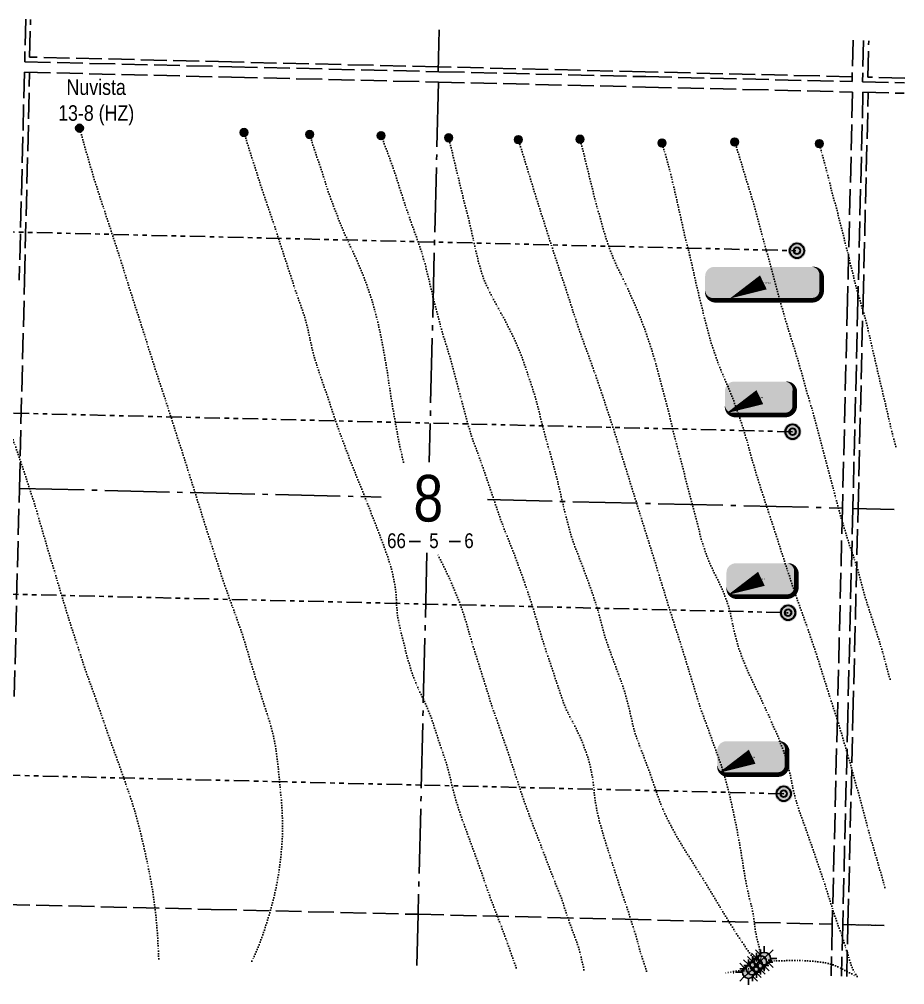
# Model space of a CAD drawing. Extents: x 383520 to 399637, y 6055811 to 6063584.
# Drawn here: x 397927 to 399637, y 6055896 to 6057762 of the extents above; entities that cross this region are included whole.
import ezdxf
from ezdxf.enums import TextEntityAlignment as Align

# ---------------------------------------------------------------- set-up
doc = ezdxf.new("R2018")
doc.units = 0
doc.header["$LTSCALE"] = 5
for name, pattern in [('foc-DOT', [1, 0.2, -0.8]), ('foc-DRILLPATH', [14.75, 6, -1.75, 1.75, -1.75, 1.75, -1.75]), ('foc-QUARTERLINE', [33, 25, -3, 2, -3]), ('foc-UNSURVEYED', [12.5, 10, -2.5])]:
    doc.linetypes.add(name, pattern=pattern)
for name, color, linetype in [('10', 1, 'Continuous'), ('9', 3, 'Continuous'), ('AS-DRILL-T', 8, 'Continuous'), ('CG-NOTES', 7, 'Continuous'), ('DETAIL-HZ-Existing', 8, 'foc-DOT'), ('F-WS-S', 8, 'Continuous'), ('L-MON', 1, 'Continuous'), ('L-SECLBL', 7, 'Continuous'), ('L-SECQ', 8, 'foc-QUARTERLINE'), ('L-USEC', 7, 'foc-UNSURVEYED'), ('P-PDRILLPATH', 12, 'foc-DRILLPATH')]:
    doc.layers.add(name, color=color, linetype=linetype)
doc.styles.add('80L', font='ARIALN.TTF', dxfattribs={"height": 10})
doc.styles.add('SIMPLEX', font='ARIALN.TTF')
doc.styles.get("Standard").update_dxf_attribs({"font": 'ARIALN.TTF'})

# ---------------------------------------------------------------- blocks, each defined once
blk = doc.blocks.new('L-SECLBL')
at = {"layer": '9', "color": 7}
for p, q in [((-5.08, -27.83), (-12.29, -27.83)), ((20.7, -27.83), (13.5, -27.83))]:
    blk.add_line(p, q, dxfattribs=at)
at = {"layer": '10', "color": 2, "style": 'SIMPLEX'}
blk.add_attdef('SEC', text='', height=30, dxfattribs=at).set_placement((0, 0), align=Align.MIDDLE)
at = {"layer": '10', "color": 5, "style": '80L'}
blk.add_attdef('TWP', text='', height=9.5, dxfattribs=at).set_placement((-14.43, -27.37), align=Align.MIDDLE_RIGHT)
blk.add_attdef('RGE', text='', height=9.5, dxfattribs=at).set_placement((3.62, -27.37), align=Align.MIDDLE_CENTER)
blk.add_attdef('MER', text='', height=9.5, dxfattribs=at).set_placement((23.17, -27.37), align=Align.MIDDLE_LEFT)
blk = doc.blocks.new('BH-Existing')
at = {"layer": 'AS-DRILL-T'}
h = blk.add_hatch(color=256, dxfattribs=at)
h.dxf.hatch_style = 1
edge = h.paths.add_edge_path()
edge.add_arc((0, 0), 0.5, 0, 360)
blk.add_circle((0, 0), 0.5, dxfattribs=at)
blk = doc.blocks.new('GAS')
h = blk.add_hatch(color=255)
h.dxf.hatch_style = 1
edge = h.paths.add_edge_path()
edge.add_arc((0, 0), 0.9, 0, 360)
for p, q in [((0, 0.81), (0, 1.62)), ((-0.81, 0), (-1.62, 0)), ((-0.57, 0.57), (-1.14, 1.14)), ((0.57, 0.57), (1.14, 1.14)), ((1.62, 0), (0.81, 0)), ((-0.57, -0.57), (-1.14, -1.14)), ((0, -0.81), (0, -1.62)), ((1.14, -1.14), (0.57, -0.57))]:
    blk.add_line(p, q)
blk.add_circle((0, 0), 0.8)
blk = doc.blocks.new('plbh')
at = {"layer": 'L-MON'}
h = blk.add_hatch(color=255, dxfattribs=at)
h.dxf.hatch_style = 1
edge = h.paths.add_edge_path()
edge.add_arc((0, 0), 1.16, 0, 360)
h = blk.add_hatch(color=256, dxfattribs=at)
h.dxf.hatch_style = 1
h.paths.add_polyline_path([(-0.96, 0, 1), (0.96, 0, 1)])
h.paths.add_polyline_path([(0.91, 0, -1), (-0.91, 0, -1)], flags=16)
h.paths.add_polyline_path([(0.45, 0, -1), (-0.45, 0, -1)], flags=0)
h = blk.add_hatch(color=256, dxfattribs=at)
h.dxf.hatch_style = 1
h.paths.add_polyline_path([(-0.45, 0, 1), (0.45, 0, 1)])
h.paths.add_polyline_path([(0.4, 0, -1), (-0.4, 0, -1)], flags=16)
at = {"layer": 'L-MON', "color": 240}
for radius in [0.96, 0.91, 0.45, 0.4]:
    blk.add_circle((0, 0), radius, dxfattribs=at)
blk = doc.blocks.new('*U54')
h = blk.add_hatch(color=254)
edge = h.paths.add_edge_path()
edge.add_line((-31.5, -11.5), (31.5, -11.5))
edge.add_arc((31.5, -5.5), 6, 270, 360)
edge.add_line((37.5, -5.5), (37.5, 4))
edge.add_arc((31.5, 4), 6, 0, 90)
edge.add_line((31.5, 10), (-31.5, 10))
edge.add_arc((-31.5, 4), 6, 90, 180)
edge.add_line((-37.5, 4), (-37.5, -5.5))
edge.add_arc((-31.5, -5.5), 6, 180, 270)
at = {"color": 1, "flags": 128}
blk.add_lwpolyline([(-31.5, -11.5, 3, 3, 0), (31.5, -11.5, 3, 3, 0.414214), (37.5, -5.5, 3, 3, 0), (37.5, 4, 3, 0, 0.414214), (31.5, 10, 0, 0, 0), (-31.5, 10, 0, 0, 0.414214), (-37.5, 4, 0, 0, 0), (-37.5, -5.5, 0, 3, 0.414214)], format="xyseb", close=True, dxfattribs=at)
blk.add_lwpolyline([(-21.62, -10.41, 0, 10, 0), (0, 0, 5, 5, 0)], format="xyseb", dxfattribs=at)
at = {"color": 1, "lineweight": 30, "flags": 104}
blk.add_attdef('ENTER_TEXT', text='', height=10, dxfattribs=at).set_placement((-1.39, 0.01), align=Align.MIDDLE_CENTER)
blk = doc.blocks.new('*U55')
h = blk.add_hatch(color=254)
edge = h.paths.add_edge_path()
edge.add_line((-16.5, -11.5), (16.5, -11.5))
edge.add_arc((16.5, -5.5), 6, 270, 360)
edge.add_line((22.5, -5.5), (22.5, 4))
edge.add_arc((16.5, 4), 6, 0, 90)
edge.add_line((16.5, 10), (-16.5, 10))
edge.add_arc((-16.5, 4), 6, 90, 180)
edge.add_line((-22.5, 4), (-22.5, -5.5))
edge.add_arc((-16.5, -5.5), 6, 180, 270)
at = {"color": 1, "flags": 128}
blk.add_lwpolyline([(-16.5, -11.5, 3, 3, 0), (16.5, -11.5, 3, 3, 0.414214), (22.5, -5.5, 3, 3, 0), (22.5, 4, 3, 0, 0.414214), (16.5, 10, 0, 0, 0), (-16.5, 10, 0, 0, 0.414214), (-22.5, 4, 0, 0, 0), (-22.5, -5.5, 0, 3, 0.414214)], format="xyseb", close=True, dxfattribs=at)
blk.add_lwpolyline([(-21.62, -10.41, 0, 10, 0), (0, 0, 5, 5, 0)], format="xyseb", dxfattribs=at)
at = {"color": 1, "lineweight": 30, "flags": 104}
blk.add_attdef('ENTER_TEXT', text='', height=10, dxfattribs=at).set_placement((-1.39, 0.01), align=Align.MIDDLE_CENTER)

msp = doc.modelspace()

# ---------------------------------------------------------------- linework, layer by layer
at = {"layer": 'DETAIL-HZ-Existing', "flags": 128}
for points in [[(398196.385, 6055945.889), (398196.174, 6055952.37), (398195.492, 6055966.531), (398194.626, 6055982.997), (398194.493, 6055985.711), (398193.87, 6055995.379), (398192.746, 6056009.871), (398191.492, 6056024.367), (398189.997, 6056038.828), (398188.26, 6056053.225), (398186.253, 6056067.608), (398183.974, 6056081.939), (398181.525, 6056096.253), (398178.885, 6056110.532), (398175.944, 6056124.759), (398174.893, 6056129.616), (398172.862, 6056138.949), (398169.75, 6056153.16), (398166.588, 6056167.352), (398163.345, 6056181.516), (398159.991, 6056195.652), (398156.435, 6056209.704), (398152.577, 6056223.673), (398148.378, 6056237.59), (398143.997, 6056251.442), (398139.485, 6056265.247), (398134.811, 6056278.976), (398130.006, 6056292.678), (398125.12, 6056306.343), (398120.235, 6056320.007), (398115.349, 6056333.681), (398110.403, 6056347.317), (398105.456, 6056360.942), (398100.571, 6056374.626), (398095.817, 6056388.357), (398091.143, 6056402.126), (398086.4, 6056415.867), (398081.544, 6056429.54), (398076.709, 6056443.213), (398071.924, 6056456.925), (398066.958, 6056470.561), (398061.941, 6056484.179), (398057.105, 6056497.852), (398052.432, 6056511.611), (398047.96, 6056525.425), (398043.518, 6056539.228), (398039.014, 6056552.963), (398034.521, 6056566.747), (398030.068, 6056580.511), (398025.606, 6056594.315), (398021.244, 6056608.126), (398016.983, 6056621.985), (398012.742, 6056635.823), (398008.521, 6056649.691), (398004.38, 6056663.537), (398000.311, 6056677.451), (397996.299, 6056691.264), (397992.139, 6056705.15), (397987.856, 6056718.9), (397983.605, 6056732.768), (397979.544, 6056746.602), (397975.555, 6056760.545), (397971.566, 6056774.477), (397967.407, 6056788.373), (397963.295, 6056802.188), (397959.266, 6056816.112), (397955.055, 6056829.959), (397950.632, 6056843.762), (397946.109, 6056857.517), (397941.586, 6056871.293), (397937.083, 6056885.067), (397932.53, 6056898.824), (397927.825, 6056912.513), (397923.059, 6056926.185), (397918.374, 6056939.874), (397913.478, 6056953.518), (397908.428, 6056967.016), (397903.409, 6056980.564), (397898.292, 6056994.154), (397892.768, 6057007.503), (397886.832, 6057020.773), (397880.602, 6057033.84), (397874.159, 6057046.832), (397867.543, 6057059.709), (397860.694, 6057072.451), (397853.856, 6057085.213), (397847.271, 6057098.118), (397841.122, 6057111.244), (397835.377, 6057124.549), (397829.752, 6057137.871), (397824.36, 6057151.268), (397819.463, 6057164.882), (397815.03, 6057178.645), (397810.918, 6057192.48), (397806.938, 6057206.332), (397802.928, 6057220.215), (397798.897, 6057234.078), (397794.897, 6057247.981), (397790.958, 6057261.902), (397787.06, 6057275.852), (397783.171, 6057289.801), (397779.242, 6057303.702), (397775.282, 6057317.604), (397771.323, 6057331.545), (397767.355, 6057345.477), (397763.375, 6057359.399), (397759.457, 6057373.339), (397755.537, 6057387.23), (397751.496, 6057401.073), (397747.325, 6057414.92), (397743.103, 6057428.748), (397739.023, 6057442.612), (397734.962, 6057456.466), (397730.858, 6057470.201), (397726.865, 6057483.954), (397722.976, 6057497.883), (397719.258, 6057511.849), (397715.661, 6057525.862), (397712.175, 6057539.491), (397709.682, 6057549.175)], [(398376.376, 6055941.327), (398378.779, 6055946.059), (398382.824, 6055954.742), (398386.584, 6055963.633), (398389.131, 6055969.992), (398395.123, 6055985.88), (398395.574, 6055987.139), (398398.769, 6055996.273), (398404.814, 6056014.71), (398409.067, 6056028.61), (398413.08, 6056042.546), (398416.846, 6056056.567), (398420.313, 6056070.666), (398423.413, 6056084.855), (398426.134, 6056099.112), (398428.497, 6056113.448), (398430.531, 6056127.823), (398431.743, 6056137.676), (398432.236, 6056142.255), (398433.632, 6056156.715), (398434.697, 6056171.183), (398435.374, 6056185.671), (398435.639, 6056200.139), (398435.505, 6056214.617), (398434.981, 6056229.144), (398434.098, 6056243.65), (398432.883, 6056258.114), (398431.457, 6056272.554), (398430.041, 6056287.003), (398428.696, 6056301.45), (398427.341, 6056315.908), (398425.815, 6056330.34), (398423.888, 6056344.721), (398421.519, 6056359.034), (398418.648, 6056373.269), (398415.284, 6056387.406), (398411.427, 6056401.415), (398407.107, 6056415.305), (398402.624, 6056429.099), (398398.192, 6056442.912), (398393.801, 6056456.744), (398389.43, 6056470.596), (398385.008, 6056484.409), (398375.656, 6056514.548), (398371.535, 6056528.423), (398367.445, 6056542.318), (398363.265, 6056556.195), (398358.903, 6056569.996), (398354.259, 6056583.734), (398349.423, 6056597.387), (398344.557, 6056611.041), (398339.62, 6056624.646), (398334.642, 6056638.243), (398329.675, 6056651.839), (398324.797, 6056665.423), (398320.162, 6056679.101), (398315.728, 6056692.854), (398311.325, 6056706.616), (398306.912, 6056720.389), (398302.449, 6056734.142), (398297.926, 6056747.918), (398293.423, 6056761.702), (398288.939, 6056775.447), (398284.526, 6056789.219), (398280.275, 6056803.068), (398276.034, 6056816.916), (398271.642, 6056830.718), (398267.321, 6056844.549), (398263.06, 6056858.408), (398254.376, 6056886.049), (398249.964, 6056899.832), (398245.571, 6056913.624), (398241.219, 6056927.435), (398236.725, 6056941.17), (398232.201, 6056954.895), (398227.829, 6056968.707), (398223.467, 6056982.528), (398219.065, 6056996.33), (398214.633, 6057010.123), (398210.17, 6057023.917), (398205.667, 6057037.692), (398201.093, 6057051.418), (398196.559, 6057065.154), (398192.066, 6057078.928), (398187.623, 6057092.702), (398183.171, 6057106.495), (398178.718, 6057120.279), (398174.436, 6057134.088), (398170.184, 6057147.907), (398165.781, 6057161.679), (398161.339, 6057175.463), (398156.915, 6057189.205), (398152.511, 6057202.948), (398148.078, 6057216.721), (398143.635, 6057230.474), (398139.202, 6057244.247), (398134.85, 6057258.048), (398130.639, 6057271.926), (398126.368, 6057285.775), (398121.658, 6057300.485), (398117.512, 6057313.281), (398112.989, 6057327.056), (398108.395, 6057340.803), (398099.328, 6057368.304), (398090.389, 6057395.742), (398081.331, 6057423.213), (398072.535, 6057450.727), (398064.327, 6057478.187), (398056.307, 6057505.963), (398049.152, 6057531.096), (398043.477, 6057551.312)], [(398887.142, 6055928.382), (398886.622, 6055929.652), (398884.061, 6055936.196), (398881.527, 6055943.08), (398879.061, 6055950.242), (398876.599, 6055957.614), (398874.072, 6055965.168), (398871.39, 6055972.905), (398868.58, 6055980.756), (398865.613, 6055988.73), (398862.578, 6055996.797), (398859.527, 6056005.013), (398856.409, 6056013.342), (398853.254, 6056021.801), (398849.991, 6056030.363), (398846.6, 6056039.008), (398843.183, 6056047.773), (398839.807, 6056056.638), (398836.474, 6056065.582), (398833.182, 6056074.615), (398829.942, 6056083.686), (398826.793, 6056092.795), (398823.664, 6056101.924), (398819.662, 6056113.415), (398814.347, 6056128.469), (398814, 6056129.437), (398804.169, 6056156.645), (398794.243, 6056183.624), (398789.211, 6056197.18), (398784.26, 6056210.765), (398778.98, 6056226.038), (398775.013, 6056238.158), (398770.658, 6056251.968), (398766.655, 6056265.879), (398763.145, 6056279.909), (398759.877, 6056294.003), (398756.388, 6056308.032), (398752.475, 6056321.941), (398748.14, 6056335.791), (398743.433, 6056349.509), (398738.774, 6056363.186), (398734.287, 6056376.92), (398729.841, 6056390.712), (398725.344, 6056404.475), (398720.455, 6056418.118), (398715.01, 6056431.565), (398709.1, 6056444.782), (398702.735, 6056457.801), (398698.504, 6056466.457), (398694.578, 6056475.295), (398690.975, 6056484.255), (398686.11, 6056497.687), (398681.72, 6056511.298), (398677.706, 6056525.15), (398674.013, 6056539.084), (398670.593, 6056553.101), (398667.173, 6056567.118), (398663.57, 6056580.99), (398660.237, 6056594.915), (398657.784, 6056609.189), (398656.334, 6056623.609), (398655.807, 6056633.205), (398655.381, 6056642.828), (398654.646, 6056652.468), (398652.853, 6056666.766), (398650.296, 6056680.923), (398648.204, 6056690.316), (398646.574, 6056696.898), (398643.281, 6056708.731), (398638.833, 6056722.444), (398634.053, 6056736.064), (398629.006, 6056749.811), (398623.95, 6056763.218), (398618.818, 6056776.727), (398613.604, 6056790.218), (398608.32, 6056803.69), (398603.056, 6056817.152), (398597.752, 6056830.595), (398592.397, 6056844.019), (398586.991, 6056857.425), (398581.607, 6056870.88), (398576.272, 6056884.323), (398570.869, 6056897.819), (398565.545, 6056911.302), (398560.373, 6056924.842), (398555.332, 6056938.429), (398550.311, 6056952.015), (398545.27, 6056965.602), (398540.371, 6056979.265), (398535.712, 6056992.942), (398531.154, 6057006.647), (398526.626, 6057020.341), (398522.017, 6057033.997), (398517.298, 6057047.656), (398512.548, 6057061.286), (398507.849, 6057074.964), (398503.272, 6057088.69), (398498.967, 6057102.538), (398495.046, 6057116.498), (398491.486, 6057130.549), (398488.419, 6057144.657), (398485.403, 6057158.845), (398482.093, 6057172.89), (398478.222, 6057186.858), (398473.674, 6057200.553), (398467.569, 6057217.696), (398463.895, 6057228.269), (398459.278, 6057242.015), (398454.711, 6057255.74), (398450.184, 6057269.514), (398445.695, 6057283.178), (398442.677, 6057292.334), (398439.679, 6057301.499), (398436.743, 6057310.713), (398433.765, 6057319.889), (398430.786, 6057329.024), (398427.849, 6057338.238), (398423.494, 6057352.038), (398419.007, 6057365.801), (398414.349, 6057379.479), (398409.659, 6057393.137), (398404.942, 6057406.846), (398400.183, 6057420.535), (398395.596, 6057434.281), (398391.178, 6057447.992), (398386.743, 6057461.794), (398382.377, 6057475.595), (398377.972, 6057489.406), (398373.612, 6057503.046), (398369.278, 6057516.885), (398366.282, 6057526.571), (398361.286, 6057542.808)], [(398669.344, 6056905.996), (398667.801, 6056911.831), (398664.471, 6056925.867), (398661.395, 6056940.036), (398658.628, 6056954.167), (398656.084, 6056968.413), (398653.489, 6056982.66), (398651.006, 6056996.955), (398648.563, 6057011.249), (398646.2, 6057025.55), (398643.968, 6057039.879), (398641.806, 6057054.216), (398639.674, 6057068.542), (398637.462, 6057082.88), (398635.11, 6057097.191), (398632.595, 6057111.417), (398630.04, 6057125.633), (398627.394, 6057139.812), (398624.617, 6057153.943), (398621.58, 6057168.071), (398618.281, 6057182.126), (398614.691, 6057196.147), (398610.838, 6057210.085), (398606.624, 6057223.952), (398602.018, 6057237.708), (398597.148, 6057251.33), (398592.015, 6057264.859), (398586.62, 6057278.284), (398580.952, 6057291.586), (398575.051, 6057304.794), (398569.029, 6057317.944), (398562.997, 6057331.054), (398557.024, 6057344.174), (398551.185, 6057357.43), (398545.719, 6057370.827), (398540.586, 6057384.325), (398535.341, 6057397.777), (398530.068, 6057411.259), (398525.208, 6057424.901), (398520.802, 6057438.673), (398516.536, 6057452.481), (398509.653, 6057473.414), (398504.865, 6057487.105), (398500.185, 6057500.713), (398493.339, 6057521.935), (398487.994, 6057539.09)], [(399138.86, 6055922.002), (399137.675, 6055925.569), (399136.214, 6055930.066), (399134.659, 6055934.816), (399133.019, 6055939.767), (399131.313, 6055944.89), (399129.593, 6055950.243), (399127.869, 6055955.857), (399126.122, 6055961.761), (399124.343, 6055967.996), (399122.523, 6055974.572), (399120.631, 6055981.521), (399118.666, 6055988.72), (399116.494, 6055996.075), (399114.094, 6056003.516), (399111.567, 6056011.06), (399109.133, 6056018.761), (399106.745, 6056026.682), (399104.231, 6056034.765), (399101.532, 6056043.033), (399098.675, 6056051.425), (399095.682, 6056059.981), (399092.643, 6056068.677), (399089.658, 6056077.552), (399086.726, 6056086.556), (399083.786, 6056095.63), (399080.867, 6056104.774), (399077.989, 6056113.947), (399076.493, 6056118.625), (399075.33, 6056122.244), (399071.315, 6056134.805), (399070.525, 6056137.295), (399066.079, 6056151.067), (399061.652, 6056164.849), (399057.337, 6056178.668), (399053.133, 6056192.524), (399049.21, 6056206.434), (399046.767, 6056215.796), (399042.514, 6056234.615), (399040.03, 6056248.89), (399038.148, 6056263.24), (399036.638, 6056277.621), (399034.876, 6056291.968), (399032.442, 6056306.211), (399029.344, 6056320.331), (399026.036, 6056332.755), (399020.986, 6056348.032), (399015.752, 6056361.514), (399010.205, 6056374.862), (399006.277, 6056383.641), (399002.057, 6056392.306), (398997.543, 6056400.828), (398992.938, 6056409.313), (398988.525, 6056417.903), (398984.418, 6056426.695), (398978.881, 6056440.044), (398973.899, 6056453.599), (398969.272, 6056467.325), (398964.795, 6056481.098), (398960.259, 6056494.873), (398955.662, 6056508.619), (398950.984, 6056522.336), (398946.286, 6056536.045), (398941.749, 6056549.799), (398937.405, 6056563.629), (398933.236, 6056577.324), (398929.179, 6056591.047), (398925.144, 6056604.889), (398920.933, 6056618.846), (398916.616, 6056632.615), (398912.149, 6056646.348), (398907.568, 6056659.933), (398902.865, 6056673.451), (398898.036, 6056687.113), (398893.106, 6056700.737), (398888.135, 6056714.322), (398883.083, 6056727.869), (398877.828, 6056741.31), (398872.533, 6056754.743), (398867.228, 6056768.156), (398861.973, 6056781.598), (398856.972, 6056795.154), (398852.242, 6056808.793), (398847.574, 6056822.51), (398842.876, 6056836.209), (398838.167, 6056849.877), (398833.458, 6056863.546), (398828.77, 6056877.244), (398824.152, 6056890.94), (398819.493, 6056904.618), (398814.683, 6056918.249), (398809.551, 6056931.787), (398804.378, 6056945.307), (398799.731, 6056959.054), (398795.648, 6056972.968), (398791.787, 6056986.936), (398787.936, 6057000.914), (398784.004, 6057014.873), (398780.122, 6057028.832), (398776.362, 6057042.847), (398772.733, 6057056.9), (398769.192, 6057070.91), (398765.592, 6057084.902), (398761.769, 6057098.809), (398757.764, 6057112.65), (398753.619, 6057126.455), (398749.312, 6057140.224), (398744.987, 6057154.033), (398740.933, 6057167.906), (398737.233, 6057181.93), (398733.613, 6057195.972), (398729.943, 6057209.966), (398726.473, 6057224.014), (398723.195, 6057238.108), (398719.858, 6057252.224), (398716.459, 6057266.29), (398713.019, 6057280.338), (398709.398, 6057294.3), (398705.384, 6057308.152), (398698.149, 6057329.835), (398693.209, 6057343.469), (398688.279, 6057357.103), (398683.467, 6057370.644), (398678.688, 6057384.334), (398674.06, 6057398.03), (398669.553, 6057411.774), (398665.056, 6057425.528), (398660.65, 6057439.309), (398656.274, 6057453.109), (398651.707, 6057466.825), (398647.008, 6057480.483), (398643.8, 6057489.654), (398637.178, 6057507.75), (398632.493, 6057519.958), (398625.979, 6057536.731)], [(399350.829, 6055933.405), (399350.902, 6055933.143), (399351.072, 6055932.709), (399351.212, 6055932.305), (399351.486, 6055932.069), (399351.985, 6055932.016), (399352.476, 6055932.035), (399353.064, 6055931.97), (399353.453, 6055931.921), (399353.515, 6055931.969), (399353.565, 6055931.978), (399353.532, 6055931.879), (399353.306, 6055931.624), (399352.977, 6055931.262), (399352.682, 6055931.059), (399352.529, 6055930.953), (399352.385, 6055930.786), (399352.16, 6055930.552), (399351.863, 6055930.269), (399351.617, 6055930.055), (399351.413, 6055929.88), (399351.248, 6055929.684), (399351.071, 6055929.398), (399350.946, 6055929.201), (399350.986, 6055928.78), (399351.38, 6055928.5), (399351.951, 6055928.556), (399352.494, 6055929.073), (399352.584, 6055929.481), (399352.488, 6055929.654), (399352.361, 6055929.787), (399352.224, 6055929.89), (399352.076, 6055929.984), (399351.956, 6055929.997), (399351.865, 6055929.959), (399351.783, 6055929.861), (399351.7, 6055929.733), (399351.636, 6055929.574), (399351.53, 6055929.347), (399351.363, 6055929.061), (399351.35, 6055928.921), (399351.451, 6055928.979), (399351.484, 6055929.098), (399351.518, 6055929.267), (399351.593, 6055929.455), (399351.727, 6055929.642), (399351.882, 6055929.838), (399351.91, 6055930.148), (399351.84, 6055930.57), (399351.801, 6055931.021), (399351.721, 6055931.443), (399351.64, 6055931.815), (399351.649, 6055932.165), (399351.767, 6055932.492), (399351.964, 6055932.787), (399352.069, 6055933.005), (399352.135, 6055933.223), (399352.282, 6055933.54), (399352.492, 6055933.915), (399352.629, 6055934.211), (399352.725, 6055934.469), (399352.77, 6055934.678), (399352.69, 6055934.69), (399352.629, 6055934.642), (399352.662, 6055934.741), (399352.747, 6055934.949), (399352.923, 6055935.195), (399353.199, 6055935.458), (399353.343, 6055935.605), (399353.405, 6055935.693), (399353.629, 6055935.858), (399353.852, 6055935.972), (399354.016, 6055936.148), (399354.134, 6055936.446), (399354.116, 6055936.536), (399354.003, 6055936.439), (399353.942, 6055936.4), (399353.963, 6055936.41), (399353.759, 6055936.255), (399353.342, 6055935.985), (399352.968, 6055935.814), (399352.758, 6055935.839), (399352.849, 6055935.867), (399353.196, 6055935.718), (399353.529, 6055935.87), (399354.102, 6055935.986), (399354.659, 6055935.843), (399354.747, 6055935.77), (399354.697, 6055935.752), (399354.665, 6055935.672), (399354.641, 6055935.493), (399354.708, 6055935.401), (399355.077, 6055935.362), (399355.448, 6055935.363), (399355.729, 6055935.406), (399355.842, 6055935.524), (399355.843, 6055935.594), (399355.713, 6055935.997), (399355.31, 6055936.707), (399354.665, 6055937.733), (399353.806, 6055939.024), (399352.693, 6055940.542), (399351.303, 6055942.206), (399349.656, 6055944.017), (399347.774, 6055946.013), (399345.676, 6055948.165), (399343.373, 6055950.531), (399340.938, 6055953.231), (399338.482, 6055956.292), (399336.023, 6055959.683), (399333.424, 6055963.427), (399330.574, 6055967.578), (399327.463, 6055972.125), (399324.141, 6055976.997), (399320.667, 6055982.213), (399317.03, 6055987.723), (399313.21, 6055993.528), (399309.266, 6055999.605), (399305.211, 6056005.996), (399301.092, 6056012.668), (399296.869, 6056019.613), (399292.513, 6056026.801), (399288.041, 6056034.192), (399283.504, 6056041.764), (399278.89, 6056049.489), (399274.219, 6056057.305), (399269.41, 6056065.224), (399264.493, 6056073.206), (399259.527, 6056081.249), (399254.503, 6056089.344), (399249.449, 6056097.469), (399244.365, 6056105.605), (399239.273, 6056113.801), (399238.426, 6056115.182), (399236.492, 6056118.33), (399229.495, 6056129.654), (399221.042, 6056143.183), (399213.347, 6056155.394), (399208.254, 6056163.55), (399203.272, 6056171.794), (399198.435, 6056180.164), (399193.697, 6056188.542), (399189.041, 6056196.978), (399184.537, 6056205.52), (399180.176, 6056214.148), (399175.945, 6056222.824), (399171.876, 6056231.515), (399168.05, 6056240.361), (399161.246, 6056258.402), (399156.599, 6056272.129), (399151.97, 6056285.795), (399147.181, 6056299.476), (399142.23, 6056313.07), (399137.139, 6056326.648), (399132.016, 6056340.177), (399126.774, 6056353.698), (399121.67, 6056367.176), (399117.032, 6056380.903), (399113.118, 6056394.762), (399109.831, 6056408.877), (399106.703, 6056422.997), (399103.334, 6056437.073), (399099.613, 6056451.038), (399095.438, 6056464.883), (399090.79, 6056478.56), (399085.83, 6056492.195), (399080.819, 6056505.801), (399075.898, 6056519.385), (399070.937, 6056532.959), (399065.965, 6056546.534), (399061.086, 6056560.197), (399056.641, 6056573.999), (399052.83, 6056587.986), (399049.311, 6056602.046), (399045.6, 6056616.04), (399041.446, 6056629.935), (399037.02, 6056643.717), (399032.413, 6056657.463), (399027.635, 6056670.753), (399022.564, 6056684.33), (399017.599, 6056697.775), (399014.238, 6056706.809), (399007.292, 6056724.734), (399002.325, 6056737.258), (398997.689, 6056749.835), (398993.183, 6056763.608), (398989.15, 6056777.521), (398985.42, 6056791.525), (398981.909, 6056805.515), (398978.551, 6056819.621), (398975.26, 6056833.605), (398971.942, 6056847.72), (398968.581, 6056861.686), (398965.122, 6056875.764), (398961.57, 6056889.704), (398957.8, 6056903.71), (398953.938, 6056917.648), (398949.966, 6056931.599), (398946.032, 6056945.469), (398942.271, 6056959.464), (398938.65, 6056973.437), (398935.02, 6056987.469), (398931.539, 6057001.448), (398928.141, 6057015.535), (398924.46, 6057029.518), (398920.115, 6057043.358), (398915.538, 6057057.123), (398910.961, 6057070.879), (398906.354, 6057084.625), (398901.767, 6057098.381), (398896.817, 6057111.995), (398891.443, 6057125.47), (398885.676, 6057138.794), (398879.503, 6057151.908), (398873.074, 6057164.798), (398868.68, 6057173.327), (398864.137, 6057181.87), (398859.539, 6057190.245), (398854.933, 6057198.679), (398850.358, 6057207.163), (398840.514, 6057225.208), (398833.865, 6057238.093), (398828.259, 6057250.253), (398822.885, 6057263.718), (398818.387, 6057277.421), (398814.536, 6057291.399), (398810.936, 6057305.451), (398807.588, 6057319.526), (398804.5, 6057333.656), (398801.524, 6057347.822), (398798.396, 6057361.932), (398794.867, 6057375.962), (398791.176, 6057389.946), (398787.576, 6057403.988), (398784.254, 6057417.943), (398780.906, 6057432.048), (398777.477, 6057446.106), (398774.059, 6057460.193), (398770.587, 6057474.142), (398767.189, 6057488.229), (398763.91, 6057502.313), (398760.821, 6057515.151), (398756.495, 6057532.622)], [(399358.532, 6055939.897), (399358.563, 6055939.936), (399358.637, 6055940.095), (399358.802, 6055940.301), (399358.976, 6055940.456), (399359.25, 6055940.64), (399359.656, 6055940.87), (399359.965, 6055941.243), (399360.013, 6055941.581), (399359.928, 6055941.764), (399359.849, 6055941.835), (399359.717, 6055941.759), (399359.565, 6055941.652), (399359.453, 6055941.585), (399359.392, 6055941.557), (399359.242, 6055941.54), (399359.094, 6055941.614), (399358.956, 6055941.717), (399358.837, 6055941.76), (399358.792, 6055941.941), (399358.788, 6055942.191), (399358.761, 6055942.342), (399358.706, 6055942.553), (399358.64, 6055942.705), (399358.487, 6055942.989), (399358.352, 6055943.212), (399358.266, 6055943.365), (399358.238, 6055943.435), (399358.217, 6055943.386), (399358.193, 6055943.236), (399358.199, 6055943.066), (399358.255, 6055942.925), (399358.342, 6055942.802), (399358.44, 6055942.72), (399358.538, 6055942.608), (399358.604, 6055942.446), (399358.65, 6055942.275), (399358.646, 6055942.125), (399358.583, 6055941.986), (399358.499, 6055941.828), (399358.416, 6055941.71), (399358.332, 6055941.572), (399358.301, 6055941.513), (399358.271, 6055941.514), (399358.252, 6055941.554), (399358.284, 6055941.654), (399358.298, 6055941.803), (399358.322, 6055941.973), (399358.304, 6055942.043), (399358.243, 6055942.015), (399358.204, 6055942.036), (399358.185, 6055942.086), (399358.176, 6055942.136), (399358.168, 6055942.206), (399358.191, 6055942.326), (399358.265, 6055942.514), (399358.362, 6055942.782), (399358.481, 6055943.139), (399358.531, 6055943.558), (399358.51, 6055943.939), (399358.489, 6055944.319), (399358.469, 6055944.7), (399358.447, 6055945.051), (399358.424, 6055945.321), (399358.387, 6055945.462), (399358.309, 6055945.534), (399358.261, 6055945.605), (399358.253, 6055945.705), (399358.182, 6055945.687), (399358.18, 6055945.577), (399358.429, 6055945.551), (399358.69, 6055945.595), (399358.996, 6055945.817), (399359.374, 6055946.148), (399359.629, 6055946.352), (399359.761, 6055946.429), (399359.793, 6055946.488), (399359.734, 6055946.56), (399359.626, 6055946.622), (399359.487, 6055946.666), (399359.249, 6055946.762), (399359.13, 6055946.804), (399359.198, 6055946.733), (399359.296, 6055946.62), (399359.424, 6055946.537), (399359.594, 6055946.543), (399359.693, 6055946.511), (399359.692, 6055946.461), (399359.763, 6055946.529), (399359.826, 6055946.638), (399359.828, 6055946.707), (399359.88, 6055946.776), (399360.181, 6055946.849), (399360.582, 6055946.869), (399360.731, 6055946.825), (399360.731, 6055946.816), (399360.71, 6055946.806), (399360.672, 6055946.857), (399360.569, 6055947.15), (399360.374, 6055947.774), (399360.107, 6055948.711), (399359.796, 6055949.939), (399359.472, 6055951.408), (399359.143, 6055953.106), (399358.802, 6055955.125), (399358.393, 6055957.636), (399357.877, 6055960.669), (399357.202, 6055964.166), (399356.334, 6055967.979), (399355.254, 6055972.096), (399354.06, 6055976.487), (399352.862, 6055981.097), (399351.698, 6055985.897), (399350.631, 6055990.964), (399349.671, 6055996.319), (399348.799, 6056002.012), (399347.968, 6056008.114), (399347.126, 6056014.626), (399346.213, 6056021.501), (399345.185, 6056028.608), (399343.94, 6056035.8), (399342.437, 6056043.109), (399340.797, 6056050.131), (399338.913, 6056057.779), (399336.926, 6056065.75), (399334.887, 6056074.032), (399332.974, 6056082.591), (399331.208, 6056091.396), (399329.557, 6056100.409), (399327.99, 6056109.61), (399326.506, 6056118.919), (399325.034, 6056128.337), (399323.534, 6056137.807), (399321.995, 6056147.317), (399320.93, 6056153.695), (399317.996, 6056170.431), (399316.124, 6056180.639), (399313.478, 6056194.818), (399310.693, 6056209.04), (399307.795, 6056223.165), (399304.799, 6056237.322), (399301.691, 6056251.441), (399298.403, 6056265.545), (399294.874, 6056279.585), (399291.092, 6056293.552), (399287.028, 6056307.435), (399282.552, 6056321.217), (399277.682, 6056334.85), (399272.702, 6056348.465), (399267.771, 6056362.069), (399262.872, 6056375.712), (399257.98, 6056389.285), (399252.959, 6056402.881), (399247.967, 6056416.397), (399243.168, 6056430.087), (399238.701, 6056443.84), (399234.407, 6056457.689), (399230.201, 6056471.485), (399225.927, 6056485.343), (399221.7, 6056499.12), (399213.233, 6056526.874), (399204.661, 6056554.47), (399195.83, 6056582.053), (399186.918, 6056609.648), (399178.298, 6056637.316), (399169.789, 6056665.021), (399161.443, 6056692.402), (399152.961, 6056719.967), (399144.318, 6056747.525), (399135.7, 6056774.843), (399126.959, 6056802.473), (399118.409, 6056830.099), (399109.887, 6056857.685), (399101.304, 6056885.242), (399092.662, 6056912.8), (399084.193, 6056940.504), (399075.562, 6056968.102), (399066.548, 6056995.6), (399057.472, 6057023.028), (399048.237, 6057050.481), (399038.781, 6057077.909), (399029.053, 6057105.224), (399019.132, 6057132.463), (399009.212, 6057159.732), (398999.985, 6057187.115), (398991.241, 6057214.586), (398982.266, 6057242.052), (398973.181, 6057269.511), (398964.068, 6057297.051), (398955.054, 6057324.548), (398946.181, 6057352.082), (398937.449, 6057379.663), (398928.726, 6057407.163), (398920.085, 6057434.811), (398911.634, 6057462.425), (398906.094, 6057480.555), (398897.918, 6057507.142), (398891.11, 6057529.104)], [(399545.575, 6055911.694), (399543.822, 6055913.989), (399541.82, 6055917.239), (399540.315, 6055919.966), (399539.961, 6055920.635), (399538.062, 6055924.402), (399536.256, 6055928.346), (399534.473, 6055932.791), (399532.76, 6055937.623), (399531.093, 6055942.735), (399529.329, 6055948.419), (399527.485, 6055954.476), (399525.54, 6055960.895), (399523.47, 6055967.557), (399521.236, 6055974.443), (399518.951, 6055981.3), (399516.506, 6055988.571), (399513.925, 6055996.046), (399511.227, 6056003.613), (399508.491, 6056011.261), (399505.749, 6056019.07), (399503.022, 6056027.078), (399500.453, 6056035.012), (399497.853, 6056043.327), (399495.167, 6056051.805), (399492.517, 6056060.131), (399489.747, 6056068.851), (399486.92, 6056077.702), (399484.035, 6056086.654), (399481.187, 6056095.445), (399478.197, 6056104.59), (399475.288, 6056113.363), (399475.148, 6056113.787), (399472.58, 6056121.341), (399467.087, 6056137.418), (399464.04, 6056146.274), (399459.299, 6056159.963), (399454.45, 6056173.734), (399449.63, 6056187.454), (399444.802, 6056201.225), (399439.845, 6056215.089), (399434.865, 6056228.813), (399430.118, 6056242.662), (399425.983, 6056256.556), (399422.497, 6056270.434), (399419.491, 6056284.721), (399416.698, 6056299.103), (399414.668, 6056308.654), (399412.386, 6056318.112), (399409.762, 6056327.528), (399405.337, 6056341.439), (399400.438, 6056355.202), (399395.115, 6056368.794), (399389.43, 6056382.306), (399383.622, 6056395.72), (399377.734, 6056409.116), (399371.734, 6056422.445), (399365.661, 6056435.645), (399359.526, 6056448.767), (399353.32, 6056461.821), (399346.996, 6056474.988), (399340.616, 6056488.286), (399334.414, 6056501.549), (399328.527, 6056514.975), (399323.103, 6056528.54), (399318.183, 6056542.263), (399313.849, 6056556.222), (399310.098, 6056570.297), (399306.831, 6056584.54), (399303.896, 6056598.865), (399300.77, 6056613.145), (399296.92, 6056627.242), (399292.313, 6056641.117), (399287.061, 6056654.758), (399281.173, 6056668.124), (399274.788, 6056681.272), (399268.339, 6056694.212), (399262.264, 6056707.312), (399258.45, 6056716.297), (399254.877, 6056725.346), (399251.586, 6056734.448), (399248.539, 6056743.705), (399245.796, 6056752.723), (399243.182, 6056762.119), (399240.74, 6056771.581), (399238.327, 6056781.022), (399235.905, 6056790.493), (399232.266, 6056804.655), (399228.647, 6056818.817), (399224.979, 6056832.99), (399221.24, 6056847.144), (399217.48, 6056861.299), (399213.711, 6056875.444), (399209.992, 6056889.598), (399206.243, 6056903.763), (399202.513, 6056917.867), (399198.823, 6056931.99), (399195.133, 6056946.134), (399191.525, 6056960.315), (399188.048, 6056974.553), (399184.751, 6056988.807), (399181.393, 6057003.012), (399177.674, 6057017.166), (399173.814, 6057031.283), (399170.063, 6057045.358), (399162.776, 6057073.312), (399155.105, 6057101.516), (399146.64, 6057129.148), (399137.276, 6057156.813), (399132.276, 6057170.538), (399126.952, 6057184.11), (399121.416, 6057197.598), (399115.845, 6057210.856), (399111.951, 6057219.843), (399103.947, 6057237.581), (399099.84, 6057246.443), (399095.682, 6057255.276), (399091.614, 6057263.687), (399087.262, 6057272.355), (399082.902, 6057281.083), (399078.765, 6057289.955), (399074.901, 6057298.941), (399069.545, 6057312.414), (399064.528, 6057326.27), (399059.951, 6057340.094), (399055.899, 6057353.756), (399051.965, 6057367.715), (399047.99, 6057381.625), (399044.076, 6057395.584), (399040.229, 6057409.821), (399036.577, 6057423.853), (399032.943, 6057438.215), (399029.492, 6057452.293), (399026.077, 6057466.619), (399022.626, 6057480.707), (399019.153, 6057494.695), (399016.396, 6057505.585), (399014.669, 6057512.368), (399010.219, 6057529.811)], [(399599.248, 6056083.766), (399597.782, 6056088.572), (399595.163, 6056097.708), (399590.519, 6056114.046), (399586.007, 6056129.63), (399581.971, 6056143.423), (399577.938, 6056157.345), (399573.935, 6056171.246), (399570.061, 6056184.714), (399566.01, 6056199.087), (399562.169, 6056213.065), (399558.396, 6056226.991), (399554.655, 6056240.996), (399550.955, 6056254.99), (399547.174, 6056268.986), (399543.342, 6056282.943), (399535.608, 6056310.81), (399527.762, 6056338.629), (399519.706, 6056366.443), (399511.387, 6056394.143), (399502.745, 6056421.721), (399493.753, 6056449.298), (399484.99, 6056476.829), (399476.299, 6056504.469), (399467.528, 6056532.1), (399458.495, 6056559.638), (399449.089, 6056587.045), (399439.341, 6056613.97), (399429.547, 6056641.086), (399420.28, 6056668.44), (399411.258, 6056695.627), (399402.225, 6056723.165), (399393.412, 6056750.707), (399384.608, 6056778.199), (399375.592, 6056805.617), (399366.556, 6056833.055), (399357.725, 6056860.648), (399349.103, 6056888.245), (399340.956, 6056916.002), (399333.392, 6056943.904), (399325.195, 6056971.661), (399320.608, 6056985.407), (399315.94, 6056999.145), (399306.212, 6057026.459), (399301.029, 6057039.999), (399295.473, 6057053.388), (399291.548, 6057062.256), (399287.65, 6057071.054), (399283.775, 6057079.94), (399277.993, 6057094.305), (399273.479, 6057106.929), (399268.811, 6057120.656), (399264.31, 6057134.25), (399256.302, 6057161.993), (399249.303, 6057190.061), (399242.356, 6057218.219), (399235.376, 6057246.296), (399229.141, 6057274.537), (399226.095, 6057288.715), (399222.785, 6057302.759), (399215.703, 6057330.73), (399210.152, 6057353.752), (399207.154, 6057367.879), (399203.998, 6057382.04), (399200.797, 6057396.052), (399197.57, 6057410.184), (399194.292, 6057424.268), (399192.12, 6057433.674), (399190.017, 6057443.048), (399187.906, 6057452.482), (399184.397, 6057466.551), (399180.665, 6057480.516), (399173.697, 6057505.363), (399168.434, 6057522.576)], [(399609.047, 6056486.609), (399607.166, 6056493.006), (399603.296, 6056507.124), (399599.576, 6056521.258), (399595.635, 6056535.317), (399591.511, 6056549.271), (399587.283, 6056563.087), (399582.896, 6056576.937), (399578.362, 6056590.87), (399573.877, 6056604.823), (399569.351, 6056618.706), (399564.798, 6056632.69), (399560.645, 6056646.685), (399556.743, 6056660.733), (399552.962, 6056674.828), (399549.041, 6056688.887), (399544.958, 6056702.9), (399540.645, 6056716.888), (399535.977, 6056730.715), (399531.159, 6056744.525), (399526.623, 6056758.399), (399522.461, 6056772.444), (399518.349, 6056786.457), (399514.035, 6056800.455), (399509.96, 6056814.378), (399504.064, 6056836.517), (399500.384, 6056850.66), (399496.624, 6056864.765), (399492.92, 6056878.748), (399489.257, 6056892.741), (399485.559, 6056906.914), (399481.87, 6056921.097), (399478.15, 6056935.231), (399474.401, 6056949.366), (399470.641, 6056963.511), (399466.882, 6056977.656), (399463.023, 6056991.803), (399458.96, 6057005.836), (399454.748, 6057019.851), (399450.646, 6057033.915), (399446.645, 6057047.975), (399442.743, 6057062.014), (399438.811, 6057076.073), (399434.729, 6057090.105), (399430.597, 6057104.139), (399426.394, 6057118.165), (399422.04, 6057132.124), (399417.585, 6057146.046), (399413.24, 6057159.975), (399409.087, 6057173.969), (399404.973, 6057187.913), (399401.055, 6057201.711), (399397.153, 6057215.76), (399393.202, 6057229.859), (399389.229, 6057243.839), (399385.432, 6057257.675), (399381.913, 6057271.844), (399378.294, 6057285.996), (399374.98, 6057297.889), (399370.32, 6057314.057), (399366.325, 6057328.007), (399362.39, 6057341.916), (399358.53, 6057356.024), (399354.78, 6057370.158), (399351.09, 6057384.292), (399347.401, 6057398.435), (399343.451, 6057412.564), (399339.189, 6057426.601), (399334.855, 6057440.57), (399330.541, 6057454.538), (399326.363, 6057468.323), (399322.295, 6057482.136), (399314.868, 6057506.342), (399309.003, 6057524.409)], [(399619.978, 6056936.034), (399618.401, 6056942.132), (399614.732, 6056956.295), (399611.182, 6056970.455), (399607.824, 6056984.65), (399604.527, 6056998.894), (399601.251, 6057013.137), (399597.914, 6057027.402), (399594.517, 6057041.658), (399591.11, 6057055.885), (399587.752, 6057070.1), (399584.455, 6057084.324), (399581.198, 6057098.546), (399577.928, 6057112.69), (399574.685, 6057126.692), (399571.459, 6057140.934), (399568.162, 6057155.188), (399564.772, 6057169.324), (399561.117, 6057183.206), (399557.125, 6057197.267), (399553.052, 6057211.279), (399548.996, 6057225.141), (399545.092, 6057239.1), (399541.383, 6057253.253), (399537.794, 6057267.434), (399534.296, 6057281.613), (399530.878, 6057295.819), (399527.37, 6057310.038), (399523.773, 6057324.279), (399520.194, 6057338.45), (399516.605, 6057352.621), (399513.112, 6057366.589), (399509.608, 6057380.568), (399505.977, 6057394.61), (399502.163, 6057408.566), (399498.321, 6057422.643), (399494.623, 6057436.816), (399490.983, 6057450.958), (399487.336, 6057465.21), (399483.656, 6057479.333), (399479.816, 6057493.43), (399476.977, 6057503.862), (399472.275, 6057521.211)], [(399017.633, 6055925.075), (399017.394, 6055926.307), (399016.411, 6055931.162), (399015.299, 6055936.421), (399014.006, 6055942.074), (399012.514, 6055948.152), (399010.9, 6055954.603), (399009.144, 6055961.368), (399007.154, 6055968.368), (399004.857, 6055975.526), (399002.255, 6055982.862), (398999.497, 6055990.371), (398996.642, 6055998.033), (398993.693, 6056005.907), (398990.719, 6056014.012), (398987.8, 6056022.305), (398984.935, 6056030.767), (398982.063, 6056039.37), (398979.225, 6056048.121), (398976.33, 6056056.984), (398973.204, 6056065.833), (398969.788, 6056074.669), (398966.232, 6056083.498), (398962.627, 6056092.398), (398959.053, 6056101.318), (398955.333, 6056110.821), (398949.84, 6056125.159), (398949.267, 6056126.683), (398947.903, 6056130.247), (398942.721, 6056143.777), (398937.486, 6056157.199), (398932.284, 6056170.729), (398927.221, 6056184.246), (398922.049, 6056197.786), (398916.835, 6056211.277), (398911.703, 6056224.836), (398906.711, 6056238.371), (398901.882, 6056252.043), (398897.234, 6056265.74), (398892.657, 6056279.495), (398888.13, 6056293.239), (398883.614, 6056307.013), (398879.166, 6056320.726), (398874.65, 6056334.499), (398870.061, 6056348.165), (398865.313, 6056361.865), (398860.523, 6056375.505), (398855.795, 6056389.214), (398851.095, 6056402.853), (398846.246, 6056416.525), (398841.466, 6056430.115), (398837.03, 6056443.917), (398832.756, 6056457.785), (398828.442, 6056471.634), (398824.114, 6056485.363), (398819.749, 6056499.194), (398815.494, 6056513.021), (398811.16, 6056526.861), (398806.764, 6056540.672), (398802.39, 6056554.502), (398798.306, 6056568.386), (398794.404, 6056582.345), (398790.28, 6056596.209), (398785.976, 6056610.048), (398781.53, 6056623.45), (398776.54, 6056637.065), (398771.212, 6056650.369), (398765.636, 6056663.758), (398759.925, 6056676.951), (398753.864, 6056690.122), (398747.691, 6056702.836), (398735.621, 6056726.827), (398733.774, 6056730.512)], [(399366.109, 6055946.503), (399366.17, 6055946.562), (399366.251, 6055946.6), (399366.32, 6055946.568), (399366.41, 6055946.536), (399366.559, 6055946.522), (399366.751, 6055946.568), (399366.955, 6055946.733), (399367.16, 6055946.968), (399367.428, 6055947.292), (399367.713, 6055947.485), (399367.932, 6055947.439), (399368.108, 6055947.265), (399368.293, 6055947.05), (399368.58, 6055946.923), (399369.016, 6055946.753), (399369.37, 6055946.524), (399369.552, 6055946.17), (399369.525, 6055945.88), (399369.301, 6055945.716), (399368.957, 6055945.564), (399368.625, 6055945.492), (399368.384, 6055945.438), (399368.303, 6055945.42), (399368.064, 6055945.445), (399368.007, 6055945.577), (399367.997, 6055945.577), (399368.006, 6055945.527), (399368.014, 6055945.477), (399368.043, 6055945.406), (399368.032, 6055945.386), (399368.021, 6055945.327), (399368.091, 6055945.335), (399368.122, 6055945.394), (399368.092, 6055945.385), (399368.083, 6055945.415), (399368.104, 6055945.475), (399368.166, 6055945.553), (399368.207, 6055945.592), (399368.187, 6055945.583), (399368.146, 6055945.554), (399368.087, 6055945.585), (399368.156, 6055945.543), (399368.216, 6055945.542), (399368.236, 6055945.531), (399368.286, 6055945.56), (399368.288, 6055945.64), (399368.27, 6055945.711), (399368.292, 6055945.78), (399368.294, 6055945.86), (399368.314, 6055945.88), (399368.324, 6055945.849), (399368.292, 6055945.8), (399368.261, 6055945.761), (399368.34, 6055945.719), (399368.37, 6055945.708), (399369.074, 6055945.441), (399370.701, 6055944.891), (399373.233, 6055944.119), (399376.671, 6055943.166), (399380.893, 6055942.393), (399385.757, 6055942.064), (399391.247, 6055942.011), (399397.341, 6055942.113), (399404.219, 6055942.355), (399412.119, 6055942.653), (399421.139, 6055942.954), (399430.633, 6055943.003), (399440.039, 6055942.725), (399449.629, 6055942.191), (399459.352, 6055941.395), (399468.99, 6055940.37), (399478.513, 6055939.138), (399487.967, 6055937.558), (399497.122, 6055935.184), (399505.577, 6055931.968), (399513.423, 6055928.036), (399521.163, 6055923.826), (399529.088, 6055919.813), (399537.267, 6055915.552), (399542.966, 6055911.76)], [(399335.742, 6055920.302), (399335.903, 6055920.338), (399336.205, 6055920.441), (399336.508, 6055920.563), (399336.771, 6055920.677), (399337.116, 6055920.879), (399337.332, 6055921.114), (399337.519, 6055921.399), (399337.696, 6055921.695), (399337.893, 6055921.96), (399338.077, 6055922.126), (399338.087, 6055922.116), (399337.985, 6055922.058), (399337.895, 6055922.04), (399337.785, 6055922.063), (399337.637, 6055922.156), (399337.49, 6055922.25), (399337.412, 6055922.342), (399337.373, 6055922.393), (399337.273, 6055922.395), (399337.123, 6055922.409), (399337.083, 6055922.4), (399336.992, 6055922.352), (399336.962, 6055922.333), (399336.931, 6055922.294), (399336.91, 6055922.254), (399336.909, 6055922.244), (399336.92, 6055922.274), (399336.89, 6055922.285), (399336.9, 6055922.264), (399336.909, 6055922.234), (399336.93, 6055922.254), (399336.94, 6055922.273), (399336.939, 6055922.243), (399336.939, 6055922.223), (399336.918, 6055922.204), (399336.908, 6055922.204), (399336.909, 6055922.234), (399336.889, 6055922.215), (399335.58, 6055922.307), (399331.816, 6055922.568), (399326.871, 6055922.859), (399321.954, 6055923.048), (399317.14, 6055922.925), (399312.185, 6055922.366), (399306.912, 6055921.474), (399301.576, 6055920.483), (399296.01, 6055919.458), (399289.889, 6055918.277), (399289.432, 6055918.186)], [(399343.319, 6055926.908), (399343.352, 6055927.038), (399343.544, 6055927.533), (399343.653, 6055927.89), (399343.835, 6055928.386), (399344.034, 6055928.741), (399344.159, 6055928.978), (399344.255, 6055929.226), (399344.342, 6055929.474), (399344.395, 6055929.633), (399344.225, 6055929.617), (399343.774, 6055929.568), (399343.241, 6055929.451), (399343.142, 6055929.093), (399343.458, 6055928.515), (399343.609, 6055928.162), (399343.402, 6055928.267), (399343.304, 6055928.359), (399342.982, 6055928.707), (399342.725, 6055928.833), (399342.68, 6055928.604), (399342.6, 6055928.206), (399342.557, 6055928.077), (399342.493, 6055927.909), (399342.441, 6055927.84), (399342.349, 6055927.742), (399342.36, 6055927.792), (399342.34, 6055927.812), (399342.29, 6055927.794), (399342.249, 6055927.755), (399342.218, 6055927.725), (399342.218, 6055927.705), (399342.238, 6055927.725), (399342.209, 6055927.766), (399342.179, 6055927.766), (399342.189, 6055927.756), (399342.189, 6055927.766), (399342.189, 6055927.756), (399342.239, 6055927.765), (399342.29, 6055927.774), (399342.261, 6055927.814), (399342.262, 6055927.864), (399342.282, 6055927.864), (399342.312, 6055927.873), (399342.313, 6055927.913), (399342.273, 6055927.924), (399342.223, 6055927.925), (399342.204, 6055927.966), (399342.235, 6055928.005), (399342.115, 6055927.988), (399341.653, 6055927.909), (399339.752, 6055927.495), (399335.982, 6055926.737), (399330.571, 6055925.508), (399324.188, 6055923.803), (399317.207, 6055921.802), (399310.125, 6055919.744), (399302.617, 6055917.866), (399302.55, 6055917.854)]]:
    msp.add_lwpolyline(points, dxfattribs=at)
at = {"layer": 'L-SECQ', "flags": 128}
for points in [[(398736.311, 6057660.349), (398738.296, 6057741.326)], [(398736.898, 6057640.22), (398718.902, 6056905.996)], [(397927.337, 6056855.025), (398626.18, 6056838.309)], [(398831.47, 6056833.399), (399517.092, 6056816.999)], [(399537.196, 6056816.519), (399617.025, 6056814.609)], [(398714.601, 6056730.512), (398697.482, 6056032.045)], [(398697.482, 6056032.045), (398695.06, 6055933.25)]]:
    msp.add_lwpolyline(points, dxfattribs=at)
at = {"layer": 'L-USEC'}
for p, q in [((397939.669, 6057761.572), (397937.641, 6057679.449)), ((397947.148, 6057688.544), (397948.946, 6057761.337)), ((399537.694, 6057721.06), (399535.752, 6057641.23)), ((399557.796, 6057720.551), (399555.855, 6057640.749)), ((399566.122, 6057649.825), (399567.836, 6057720.296)), ((397937.641, 6057679.449), (398337.501, 6057669.887)), ((398336.819, 6057679.225), (397947.148, 6057688.544)), ((398736.54, 6057669.665), (398336.819, 6057679.225)), ((397937.144, 6057659.346), (397927.215, 6057257.291)), ((397937.144, 6057659.346), (398337.02, 6057649.784)), ((397937.267, 6057257.066), (397947.196, 6057659.106)), ((398337.501, 6057669.887), (398737.379, 6057660.323)), ((399136.259, 6057660.105), (398736.54, 6057669.665)), ((398737.379, 6057660.323), (399137.255, 6057650.76)), ((399535.978, 6057650.546), (399136.259, 6057660.105)), ((398337.02, 6057649.784), (398736.898, 6057640.22)), ((398736.898, 6057640.22), (399136.774, 6057630.657)), ((399137.255, 6057650.76), (399535.752, 6057641.23)), ((399555.855, 6057640.749), (399637.064, 6057638.807)), ((399637.299, 6057648.123), (399566.122, 6057649.825)), ((399136.774, 6057630.657), (399536.651, 6057621.093)), ((399536.651, 6057621.093), (399526.871, 6057219.046)), ((399556.754, 6057620.612), (399546.975, 6057218.557)), ((399556.754, 6057620.612), (399636.584, 6057618.703)), ((399557.027, 6057218.327), (399566.806, 6057620.372)), ((397927.337, 6056855.025), (397937.267, 6057257.066)), ((399526.871, 6057219.046), (399517.092, 6056816.999)), ((399546.975, 6057218.557), (399537.195, 6056816.511)), ((399547.247, 6056816.278), (399557.027, 6057218.327)), ((397917.407, 6056452.984), (397927.337, 6056855.025)), ((399517.092, 6056816.999), (399507.314, 6056414.953)), ((399537.195, 6056816.511), (399527.417, 6056414.464)), ((399537.468, 6056414.234), (399547.247, 6056816.278)), ((399507.314, 6056414.953), (399497.534, 6056012.905)), ((399527.417, 6056414.464), (399517.637, 6056012.416)), ((399527.688, 6056012.184), (399537.468, 6056414.234)), ((397897.426, 6056051.183), (398297.452, 6056041.614)), ((398297.452, 6056041.614), (398697.482, 6056032.045)), ((398697.482, 6056032.045), (399097.508, 6056022.474)), ((399097.508, 6056022.474), (399497.534, 6056012.905)), ((399497.534, 6056012.905), (399495.103, 6055912.973)), ((399517.637, 6056012.416), (399515.206, 6055912.464)), ((399517.637, 6056012.425), (399597.466, 6056010.515)), ((399597.466, 6056010.515), (399517.637, 6056012.425)), ((399525.257, 6055912.209), (399527.688, 6056012.184))]:
    msp.add_line(p, q, dxfattribs=at)
at = {"layer": 'P-PDRILLPATH', "flags": 128}
for points in [[(395719.624, 6056966.268), (396409.676, 6057386.36), (399429.2, 6057314.411)], [(399420.692, 6056964.649), (396400.909, 6057036.605), (395734.856, 6056951.305)], [(395731.815, 6056944.453), (396392.144, 6056686.849), (399412.185, 6056614.887)], [(399403.678, 6056265.126), (396383.378, 6056337.094), (395728.773, 6056937.6)]]:
    msp.add_lwpolyline(points, dxfattribs=at)

# ---------------------------------------------------------------- block references
at = {"layer": 'AS-DRILL-T', "xscale": 14.9942193, "yscale": 14.9942193, "zscale": 14.9942193}
for p in [(398043.476, 6057551.32), (398361.285, 6057542.836), (398488, 6057539.058), (398625.966, 6057536.678), (398756.476, 6057532.592), (398891.127, 6057529.076), (399010.216, 6057529.841), (399168.433, 6057522.53), (399309.018, 6057524.448), (399472.299, 6057521.254)]:
    msp.add_blockref('BH-Existing', p, dxfattribs=at)
at = {"layer": 'CG-NOTES', "color": 5}
ref = msp.add_blockref('*U54', (399364.343, 6057253.235), dxfattribs=dict(at, xscale=2.99884386, yscale=2.99884386, zscale=2.99884386))
lines = msp.add_mtext('BH 104/16-8', dxfattribs={"layer": '0', "color": 1, "insert": (399360.17, 6057253.266), "char_height": 2.5, "attachment_point": 1})
ref.add_attrib('ENTER_TEXT', '', (399360.17, 6057253.266), dxfattribs={"flags": 104}).embed_mtext(lines)
ref = msp.add_blockref('*U55', (399357.56, 6057031.518), dxfattribs=dict(at, xscale=2.99884386, yscale=2.99884386, zscale=2.99884386))
lines = msp.add_mtext('BH 9-8', dxfattribs={"layer": '0', "color": 1, "insert": (399353.387, 6057031.548), "char_height": 2.5, "attachment_point": 1})
ref.add_attrib('ENTER_TEXT', '', (399353.387, 6057031.548), dxfattribs={"flags": 104}).embed_mtext(lines)
ref = msp.add_blockref('*U55', (399360.562, 6056680.405), dxfattribs=dict(at, xscale=2.99884386, yscale=2.99884386, zscale=2.99884386))
lines = msp.add_mtext('BH 8-8', dxfattribs={"layer": '0', "color": 1, "insert": (399356.389, 6056680.436), "char_height": 2.5, "attachment_point": 1})
ref.add_attrib('ENTER_TEXT', '', (399356.389, 6056680.436), dxfattribs={"flags": 104}).embed_mtext(lines)
ref = msp.add_blockref('*U55', (399342.75, 6056336.609), dxfattribs=dict(at, xscale=2.99884386, yscale=2.99884386, zscale=2.99884386))
lines = msp.add_mtext('BH 1-8', dxfattribs={"layer": '0', "color": 1, "insert": (399338.577, 6056336.64), "char_height": 2.5, "attachment_point": 1})
ref.add_attrib('ENTER_TEXT', '', (399338.577, 6056336.64), dxfattribs={"flags": 104}).embed_mtext(lines)
at = {"layer": 'F-WS-S', "xscale": 14.9942193, "yscale": 14.9942193, "zscale": 14.9942193}
for p in [(399350.829, 6055933.405), (399358.532, 6055939.897), (399366.109, 6055946.503), (399335.742, 6055920.302), (399343.319, 6055926.908)]:
    msp.add_blockref('GAS', p, dxfattribs=at)
at = {"layer": 'L-MON', "color": 5, "xscale": 14.9942193, "yscale": 14.9942193, "zscale": 14.9942193}
for p in [(399429.2, 6057314.411), (399420.692, 6056964.649), (399412.185, 6056614.887), (399403.678, 6056265.126)]:
    msp.add_blockref('plbh', p, dxfattribs=at)
at = {"layer": 'L-SECLBL', "xscale": 2.999999999999998, "yscale": 2.999999999999998, "zscale": 32.18783184536724}
msp.add_blockref('L-SECLBL', (398717.19, 6056836.133), dxfattribs=at).add_auto_attribs({'SEC': '8', 'TWP': '66', 'RGE': '5', 'MER': '6'})

# ---------------------------------------------------------------- texts
at = {"layer": 'AS-DRILL-T', "insert": (397969.663, 6057645.484), "char_height": 29.98844, "attachment_point": 1, "style": '80L'}
msp.add_mtext_dynamic_manual_height_columns('\\pxqc;Nuvista\\P13-8 (HZ)', width=212.05999, gutter_width=149.942, heights=[0], dxfattribs=at)

doc.saveas('drawing.dxf')
